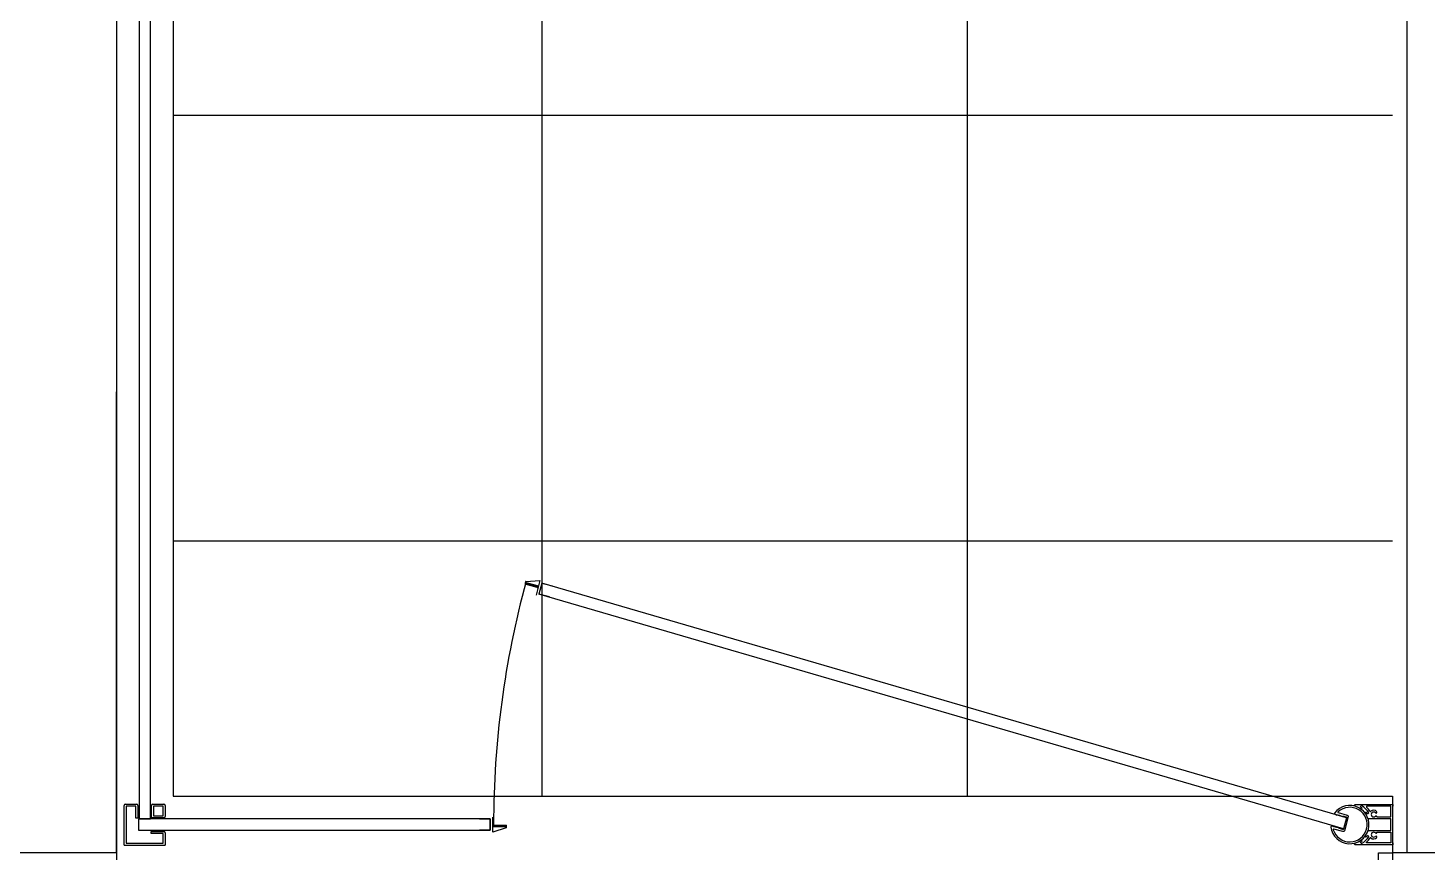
# Model space of a CAD drawing. Header units: millimetres. Extents: x 18456 to 179493, y -203649 to 469211.
# Drawn here: x 147666 to 148653, y 431986 to 432567 of the extents above; entities that cross this region are included whole.
import ezdxf

# ---------------------------------------------------------------- set-up
doc = ezdxf.new("R2010")
doc.units = ezdxf.units.MM
for name, color, linetype, true_color in [('X-평면도(기본형)$0$DOOR', 4, 'Continuous', 0x00ffff), ('X-평면도(기본형)$0$FIN', 9, 'Continuous', 0x808080), ('X-평면도(기본형)$0$FUR', 6, 'Continuous', 0xff00ff), ('X-평면도(기본형)$0$TIL', 5, 'Continuous', 0x0000ff)]:
    doc.layers.add(name, color=color, linetype=linetype, true_color=true_color)

# ---------------------------------------------------------------- blocks, each defined once
blk = doc.blocks.new('X-평면도(기본형)$0$pkdr750190-1')
at = {"layer": 'X-평면도(기본형)$0$DOOR'}
for points in [[(-250, 750), (-250, 725), (-240, 725), (-240, 720), (-260, 720), (-260, 750)], [(-115, 750), (-250, 750), (-250, 726), (-115, 726)]]:
    blk.add_lwpolyline(points, close=True, dxfattribs=at)

msp = doc.modelspace()

# ---------------------------------------------------------------- hatches: boundary and pattern name
at = {"layer": 'X-평면도(기본형)$0$FUR', "true_color": 0x808080}
for points in [[(148016.27, 432176.51), (148016.07, 432175.73), (148016.06, 432175.72), (148016.06, 432175.71), (148016.06, 432175.7), (148016.06, 432175.69), (148016.06, 432175.68), (148016.06, 432175.67), (148016.06, 432175.66), (148016.06, 432175.65), (148016.06, 432175.64), (148016.06, 432175.63), (148016.06, 432175.62), (148016.06, 432175.61), (148016.06, 432175.6), (148016.06, 432175.59), (148016.06, 432175.58), (148016.07, 432175.57), (148016.07, 432175.56), (148016.07, 432175.55), (148016.08, 432175.54), (148016.08, 432175.53), (148016.09, 432175.52), (148016.09, 432175.51), (148016.1, 432175.5), (148016.1, 432175.5), (148016.11, 432175.49), (148016.11, 432175.48), (148016.12, 432175.47), (148016.13, 432175.46), (148016.13, 432175.45), (148016.14, 432175.45), (148016.15, 432175.44), (148016.15, 432175.43), (148016.16, 432175.43), (148016.17, 432175.42), (148016.18, 432175.41), (148016.19, 432175.41), (148016.19, 432175.4), (148016.2, 432175.4), (148016.21, 432175.39), (148016.22, 432175.39), (148016.23, 432175.38), (148016.24, 432175.38), (148016.25, 432175.37), (148016.26, 432175.37), (148016.27, 432175.37), (148024.65, 432172.87), (148024.66, 432172.87), (148024.67, 432172.86), (148024.68, 432172.86), (148024.69, 432172.86), (148024.7, 432172.86), (148024.71, 432172.86), (148024.72, 432172.86), (148024.73, 432172.86), (148024.74, 432172.86), (148024.75, 432172.86), (148024.76, 432172.86), (148024.77, 432172.86), (148024.78, 432172.86), (148024.79, 432172.86), (148024.8, 432172.87), (148024.81, 432172.87), (148024.82, 432172.87), (148024.83, 432172.87), (148024.84, 432172.88), (148024.85, 432172.88), (148024.86, 432172.89), (148024.87, 432172.89), (148024.88, 432172.9), (148024.89, 432172.9), (148024.9, 432172.91), (148024.91, 432172.91), (148024.91, 432172.92), (148024.92, 432172.92), (148024.93, 432172.93), (148024.94, 432172.94), (148024.95, 432172.95), (148024.95, 432172.95), (148024.96, 432172.96), (148024.97, 432172.97), (148024.97, 432172.98), (148024.98, 432172.99), (148024.99, 432172.99), (148024.99, 432173), (148025, 432173.01), (148025, 432173.02), (148025.01, 432173.03), (148025.01, 432173.04), (148025.01, 432173.05), (148025.02, 432173.06), (148025.02, 432173.07), (148025.02, 432173.08), (148025.16, 432173.61), (148025.17, 432173.62), (148025.17, 432173.64), (148025.17, 432173.66), (148025.18, 432173.67), (148025.18, 432173.69), (148025.18, 432173.71), (148025.18, 432173.72), (148025.18, 432173.74), (148025.18, 432173.76), (148025.18, 432173.78), (148025.18, 432173.79), (148025.18, 432173.81), (148025.17, 432173.83), (148025.17, 432173.84), (148025.17, 432173.86), (148025.16, 432173.88), (148025.16, 432173.89), (148025.15, 432173.91), (148025.14, 432173.92), (148025.14, 432173.94), (148025.13, 432173.96), (148025.12, 432173.97), (148025.11, 432173.99), (148025.11, 432174), (148025.1, 432174.01), (148025.09, 432174.03), (148025.08, 432174.04), (148025.07, 432174.06), (148025.05, 432174.07), (148025.04, 432174.08), (148025.03, 432174.09), (148025.02, 432174.1), (148025.01, 432174.12), (148024.99, 432174.13), (148024.98, 432174.14), (148024.96, 432174.15), (148024.95, 432174.16), (148024.94, 432174.17), (148024.92, 432174.17), (148024.91, 432174.18), (148024.89, 432174.19), (148024.87, 432174.2), (148024.86, 432174.2), (148024.84, 432174.21), (148024.83, 432174.21), (148024.81, 432174.22)], [(148002.94, 432004.41), (148002.94, 432005.21), (148002.94, 432005.22), (148002.94, 432005.23), (148002.94, 432005.24), (148002.94, 432005.25), (148002.93, 432005.27), (148002.93, 432005.28), (148002.93, 432005.29), (148002.93, 432005.3), (148002.92, 432005.31), (148002.92, 432005.31), (148002.92, 432005.32), (148002.91, 432005.33), (148002.91, 432005.34), (148002.9, 432005.35), (148002.9, 432005.36), (148002.89, 432005.37), (148002.89, 432005.38), (148002.88, 432005.39), (148002.88, 432005.4), (148002.87, 432005.4), (148002.86, 432005.41), (148002.86, 432005.42), (148002.85, 432005.43), (148002.84, 432005.43), (148002.83, 432005.44), (148002.83, 432005.45), (148002.82, 432005.45), (148002.81, 432005.46), (148002.8, 432005.47), (148002.79, 432005.47), (148002.78, 432005.48), (148002.78, 432005.48), (148002.77, 432005.49), (148002.76, 432005.49), (148002.75, 432005.49), (148002.74, 432005.5), (148002.73, 432005.5), (148002.72, 432005.5), (148002.71, 432005.51), (148002.7, 432005.51), (148002.69, 432005.51), (148002.68, 432005.51), (148002.67, 432005.51), (148002.66, 432005.51), (148002.65, 432005.51), (147993.91, 432005.76), (147993.9, 432005.76), (147993.89, 432005.76), (147993.88, 432005.76), (147993.87, 432005.76), (147993.86, 432005.75), (147993.85, 432005.75), (147993.84, 432005.75), (147993.83, 432005.75), (147993.82, 432005.75), (147993.81, 432005.74), (147993.8, 432005.74), (147993.79, 432005.74), (147993.78, 432005.73), (147993.77, 432005.73), (147993.76, 432005.72), (147993.75, 432005.72), (147993.74, 432005.71), (147993.73, 432005.71), (147993.72, 432005.7), (147993.71, 432005.69), (147993.71, 432005.69), (147993.7, 432005.68), (147993.69, 432005.67), (147993.68, 432005.67), (147993.68, 432005.66), (147993.67, 432005.65), (147993.66, 432005.64), (147993.66, 432005.63), (147993.65, 432005.62), (147993.64, 432005.62), (147993.64, 432005.61), (147993.63, 432005.6), (147993.63, 432005.59), (147993.63, 432005.58), (147993.62, 432005.57), (147993.62, 432005.56), (147993.61, 432005.55), (147993.61, 432005.54), (147993.61, 432005.53), (147993.61, 432005.52), (147993.6, 432005.51), (147993.6, 432005.5), (147993.6, 432005.49), (147993.6, 432005.48), (147993.6, 432005.47), (147993.6, 432005.46), (147993.6, 432004.91), (147993.6, 432004.9), (147993.6, 432004.88), (147993.6, 432004.86), (147993.6, 432004.85), (147993.61, 432004.83), (147993.61, 432004.81), (147993.61, 432004.79), (147993.62, 432004.78), (147993.62, 432004.76), (147993.63, 432004.75), (147993.63, 432004.73), (147993.64, 432004.71), (147993.65, 432004.7), (147993.66, 432004.68), (147993.66, 432004.67), (147993.67, 432004.65), (147993.68, 432004.64), (147993.69, 432004.62), (147993.7, 432004.61), (147993.71, 432004.6), (147993.72, 432004.58), (147993.73, 432004.57), (147993.75, 432004.56), (147993.76, 432004.55), (147993.77, 432004.54), (147993.78, 432004.53), (147993.8, 432004.51), (147993.81, 432004.5), (147993.83, 432004.5), (147993.84, 432004.49), (147993.85, 432004.48), (147993.87, 432004.47), (147993.88, 432004.46), (147993.9, 432004.45), (147993.92, 432004.45), (147993.93, 432004.44), (147993.95, 432004.44), (147993.96, 432004.43), (147993.98, 432004.43), (147994, 432004.42), (147994.01, 432004.42), (147994.03, 432004.42), (147994.05, 432004.42), (147994.07, 432004.41), (147994.08, 432004.41), (147994.1, 432004.41)]]:
    msp.add_hatch(color=8, dxfattribs=at).paths.add_polyline_path(points, flags=0)

# ---------------------------------------------------------------- linework, layer by layer
at = {"layer": 'X-평면도(기본형)$0$FIN'}
msp.add_line((148637.86, 433195.83), (148637.86, 431985.83), dxfattribs=at)
at = {"layer": 'X-평면도(기본형)$0$FUR', "color": 4, "ltscale": 3, "true_color": 0x00ffff}
for p, q in [((147727.86, 433185.83), (147727.86, 431985.83)), ((147767.86, 433185.83), (147767.86, 432025.83)), ((147767.86, 432025.83), (148627.86, 432025.83)), ((148627.86, 432025.83), (148627.86, 431985.83))]:
    msp.add_line(p, q, dxfattribs=at)
at = {"layer": 'X-평면도(기본형)$0$FUR'}
msp.add_line((147727.86, 431985.83), (147727.86, 432310.83), dxfattribs=at)
at = {"layer": 'X-평면도(기본형)$0$FUR', "color": 8, "true_color": 0x808080}
for p, q in [((148016.39, 432176.96), (148016.07, 432175.73)), ((148024.81, 432174.22), (148016.27, 432176.51)), ((148016.67, 432177.18), (148026.61, 432177.76)), ((148026.61, 432177.76), (148023.86, 432167.51)), ((148027.94, 432176.05), (148025.87, 432168.32)), ((148027.94, 432176.05), (148025.87, 432168.32)), ((148027.94, 432176.05), (148035.37, 432174.06)), ((148595.44, 432010.59), (148027.94, 432176.05)), ((148024.65, 432172.87), (148016.27, 432175.37)), ((148025.25, 432172.67), (148024.65, 432172.87)), ((148025.16, 432173.61), (148025.02, 432173.08)), ((148025.25, 432172.67), (148025.25, 432172.67)), ((148033.3, 432166.33), (148025.87, 432168.32)), ((148593.37, 432002.86), (148025.87, 432168.32)), ((147733.36, 431991.33), (147733.36, 432019.33)), ((147734.36, 432020.33), (147742.11, 432020.33)), ((147741.61, 432018.83), (147734.86, 432018.83)), ((147741.61, 432010.33), (147741.61, 432018.83)), ((147743.11, 432019.33), (147743.11, 432010.33)), ((147752.61, 432010.58), (147752.61, 432019.33)), ((147753.61, 432020.33), (147761.36, 432020.33)), ((147754.11, 432018.83), (147754.11, 432012.08)), ((147760.86, 432018.83), (147754.11, 432018.83)), ((147762.36, 432019.33), (147762.36, 432011.58)), ((148601.06, 432019.3), (148601.06, 432019.53)), ((148601.56, 432020.03), (148628.16, 432020.03)), ((148606.04, 432019.21), (148605.13, 432018.31)), ((148626.56, 432018.73), (148609.56, 432018.73)), ((148609.56, 432018.73), (148609.56, 432018.12)), ((148626.56, 432011.23), (148626.56, 432018.73)), ((148627.86, 432018.73), (148627.86, 431992.93)), ((148628.16, 432018.73), (148627.86, 432018.73)), ((148628.16, 432020.03), (148628.16, 432018.73)), ((147743.11, 432010.33), (147741.61, 432010.33)), ((147761.36, 432010.58), (147752.61, 432010.58)), ((147754.11, 432012.08), (147760.86, 432012.08)), ((147983.86, 432009.83), (147991.55, 432009.83)), ((147991.55, 432001.83), (147991.55, 432009.83)), ((147991.55, 432009.83), (147991.55, 432001.83)), ((147991.55, 432009.83), (147991.55, 432001.83)), ((147991.55, 432001.96), (147991.55, 432009.7)), ((147993.28, 432000.53), (147993.28, 432011.14)), ((148586.99, 432013.99), (148586.97, 432013.93)), ((148587.19, 432013.37), (148588.52, 432012.55)), ((148588.52, 432012.55), (148588.61, 432012.89)), ((148588.61, 432012.89), (148590.54, 432012.37)), ((148589.56, 432014.25), (148595.96, 432012.54)), ((148590.54, 432012.37), (148592.38, 432011.51)), ((148592.38, 432011.51), (148592.54, 432012.1)), ((148592.54, 432012.1), (148595.14, 432011.4)), ((148595.49, 432010.79), (148593.32, 432002.67)), ((148595.44, 432010.59), (148593.37, 432002.86)), ((148596.6, 432011.44), (148593.95, 432001.56)), ((148610.22, 432013.22), (148611.13, 432014.12)), ((148626.56, 432009.93), (148610.61, 432009.93)), ((148616.84, 432011.23), (148626.56, 432011.23)), ((148626.56, 432001.73), (148626.56, 432009.93)), ((147752.36, 431999.58), (147752.36, 432001.08)), ((147752.36, 432001.08), (147761.36, 432001.08)), ((147760.86, 431999.58), (147752.36, 431999.58)), ((147762.36, 432000.08), (147762.36, 431991.33)), ((147991.55, 432001.83), (147983.86, 432001.83)), ((147993.28, 432005.8), (147993.91, 432005.76)), ((147993.28, 432005.8), (147993.28, 432005.8)), ((148002.73, 432003.66), (147993.28, 432000.53)), ((147993.6, 432004.91), (147993.6, 432005.46)), ((147993.91, 432005.76), (148002.65, 432005.51)), ((147994.1, 432004.41), (148002.94, 432004.41)), ((148002.94, 432003.95), (148002.94, 432005.21)), ((148584.37, 432004.21), (148584.35, 432004.14)), ((148586.4, 432004.63), (148584.84, 432004.58)), ((148586.31, 432004.29), (148586.4, 432004.63)), ((148588.24, 432003.77), (148586.31, 432004.29)), ((148592.85, 432000.92), (148586.45, 432002.63)), ((148590.26, 432003.59), (148588.24, 432003.77)), ((148590.1, 432003.01), (148590.26, 432003.59)), ((148592.7, 432002.31), (148590.1, 432003.01)), ((148611.13, 431997.54), (148610.22, 431998.45)), ((148610.61, 432001.73), (148626.56, 432001.73)), ((148616.84, 432000.43), (148626.56, 432000.43)), ((148626.56, 432000.43), (148626.56, 431992.93)), ((147733.36, 431991.33), (147762.36, 431991.33)), ((148601.06, 431992.13), (148601.06, 431992.36)), ((148628.16, 431991.63), (148601.56, 431991.63)), ((148605.13, 431993.36), (148606.04, 431992.45)), ((148609.56, 431992.93), (148609.56, 431993.55)), ((148626.56, 431992.93), (148609.56, 431992.93)), ((148627.86, 431992.93), (148628.16, 431992.93)), ((148628.16, 431992.93), (148628.16, 431991.63))]:
    msp.add_line(p, q, dxfattribs=at)
at = {"layer": 'X-평면도(기본형)$0$FUR'}
msp.add_lwpolyline([(146127.86, 431985.83), (146127.86, 433185.83), (147727.86, 433185.83), (147727.86, 431985.83)], close=True, dxfattribs=at)
at = {"layer": 'X-평면도(기본형)$0$FUR', "color": 8, "true_color": 0x808080}
msp.add_lwpolyline([(147743.86, 433170.83), (147743.86, 432009.83), (147751.86, 432009.83), (147751.86, 433170.83)], close=True, dxfattribs=at)
for points in [[(147734.86, 432018.83), (147734.86, 431992.83), (147760.86, 431992.83), (147760.86, 431999.58)], [(147760.86, 432012.08), (147760.86, 432018.83)], [(147991.55, 432009.83), (147743.36, 432009.83), (147743.36, 432001.83), (147991.55, 432001.83)]]:
    msp.add_lwpolyline(points, dxfattribs=at)
for centre, radius, start, end in [((148647.75, 432005.83), 653.84, 164.80717, 180.00662), ((148016.36, 432175.65), 0.3, 165, 253.40155), ((148016.68, 432176.88), 0.3, 91.86197, 165), ((148024.73, 432173.16), 0.3, 253.40155, 345), ((148024.68, 432173.74), 0.5, 345, 75), ((147734.36, 432019.33), 1, 90, 180), ((147742.11, 432019.33), 1, 0, 90), ((147753.61, 432019.33), 1, 90, 180), ((147761.36, 432019.33), 1, 0, 90), ((148597.75, 432005.83), 13.5, 187.19161, 142.80839), ((148597.75, 432005.83), 12.2, 197.05089, 132.94911), ((148601.56, 432019.53), 0.5, 90, 180), ((148601.56, 432019.3), 0.5, 180, 254.20818), ((148597.75, 432005.83), 13.5, 54.49723, 74.20818), ((148597.75, 432005.83), 14.5, 54.49723, 59.37551), ((148605.88, 432017.23), 0.5, 234.49723, 54.49723), ((148597.75, 432005.83), 15.74, 31.77847, 58.22153), ((148597.75, 432005.83), 17.04, 33.89188, 46.12597), ((147761.36, 432011.58), 1, 270, 0), ((148587.46, 432013.8), 0.5, 165, 238.16943), ((148589.64, 432014.54), 0.3, 132.94911, 255), ((148609.14, 432013.96), 0.5, 35.50277, 215.50277), ((148597.75, 432005.83), 13.5, 17.68019, 35.50277), ((148597.75, 432005.83), 14.5, 30.62449, 35.50277), ((148612.31, 432015.61), 0.5, 213.89188, 310.00943), ((148614.56, 432012.93), 3, 46.05713, 130.00943), ((148614.56, 432012.93), 1.7, 46.05713, 313.94287), ((148616.19, 432014.63), 0.65, 226.05713, 46.05713), ((148616.19, 432011.24), 0.65, 359.30146, 133.94287), ((147761.36, 432000.08), 1, 0, 90), ((147993.9, 432005.46), 0.3, 88.40155, 180), ((147994.1, 432004.91), 0.5, 180, 270), ((148002.64, 432005.21), 0.3, 0, 88.40155), ((148002.64, 432003.95), 0.3, 286.86197, 360), ((148584.85, 432004.08), 0.5, 91.83057, 165), ((148586.37, 432002.34), 0.3, 75, 197.05089), ((148609.14, 431997.7), 0.5, 144.49723, 324.49723), ((148597.75, 432005.83), 13.5, 324.49723, 342.31981), ((148597.75, 432005.83), 14.5, 324.49723, 329.37551), ((148614.56, 431998.73), 1.7, 46.05713, 313.94287), ((148616.19, 432000.43), 0.65, 226.05713, 0.69854), ((148601.56, 431992.36), 0.5, 105.79182, 180), ((148601.56, 431992.13), 0.5, 180, 270), ((148597.75, 432005.83), 13.5, 285.79182, 305.50277), ((148597.75, 432005.83), 14.5, 300.62449, 305.50277), ((148605.88, 431994.44), 0.5, 305.50277, 125.50277), ((148597.75, 432005.83), 15.74, 301.77847, 328.22153), ((148597.75, 432005.83), 17.04, 313.87403, 326.10812), ((148612.31, 431996.05), 0.5, 49.99057, 146.10812), ((148614.56, 431998.73), 3, 229.99057, 313.94287), ((148616.19, 431997.04), 0.65, 313.94287, 133.94287)]:
    msp.add_arc(centre, radius, start, end, dxfattribs=at)
at = {"layer": 'X-평면도(기본형)$0$FUR', "color": 8, "true_color": 0x808080, "extrusion": (0, 0, -1)}
for centre, radius, start, end in [((-148595.01, 432010.92), 0.5, 105, 195), ((-148595.73, 432011.67), 0.9, 105, 195), ((-148592.83, 432002.8), 0.5, 195, 285), ((-148593.08, 432001.79), 0.9, 195, 285)]:
    msp.add_arc(centre, radius, start, end, dxfattribs=at)
at = {"layer": 'X-평면도(기본형)$0$TIL'}
for p, q in [((148027.86, 433085.83), (148027.86, 432025.83)), ((148327.86, 433055.6), (148327.86, 432025.83)), ((147767.86, 432505.83), (148627.86, 432505.83)), ((147767.86, 432205.83), (148627.86, 432205.83)), ((147727.86, 431985.83), (147727.86, 431005.83))]:
    msp.add_line(p, q, dxfattribs=at)

# ---------------------------------------------------------------- block references
msp.add_blockref('X-평면도(기본형)$0$pkdr750190-1', (148877.86, 431235.83))

doc.saveas('drawing.dxf')
